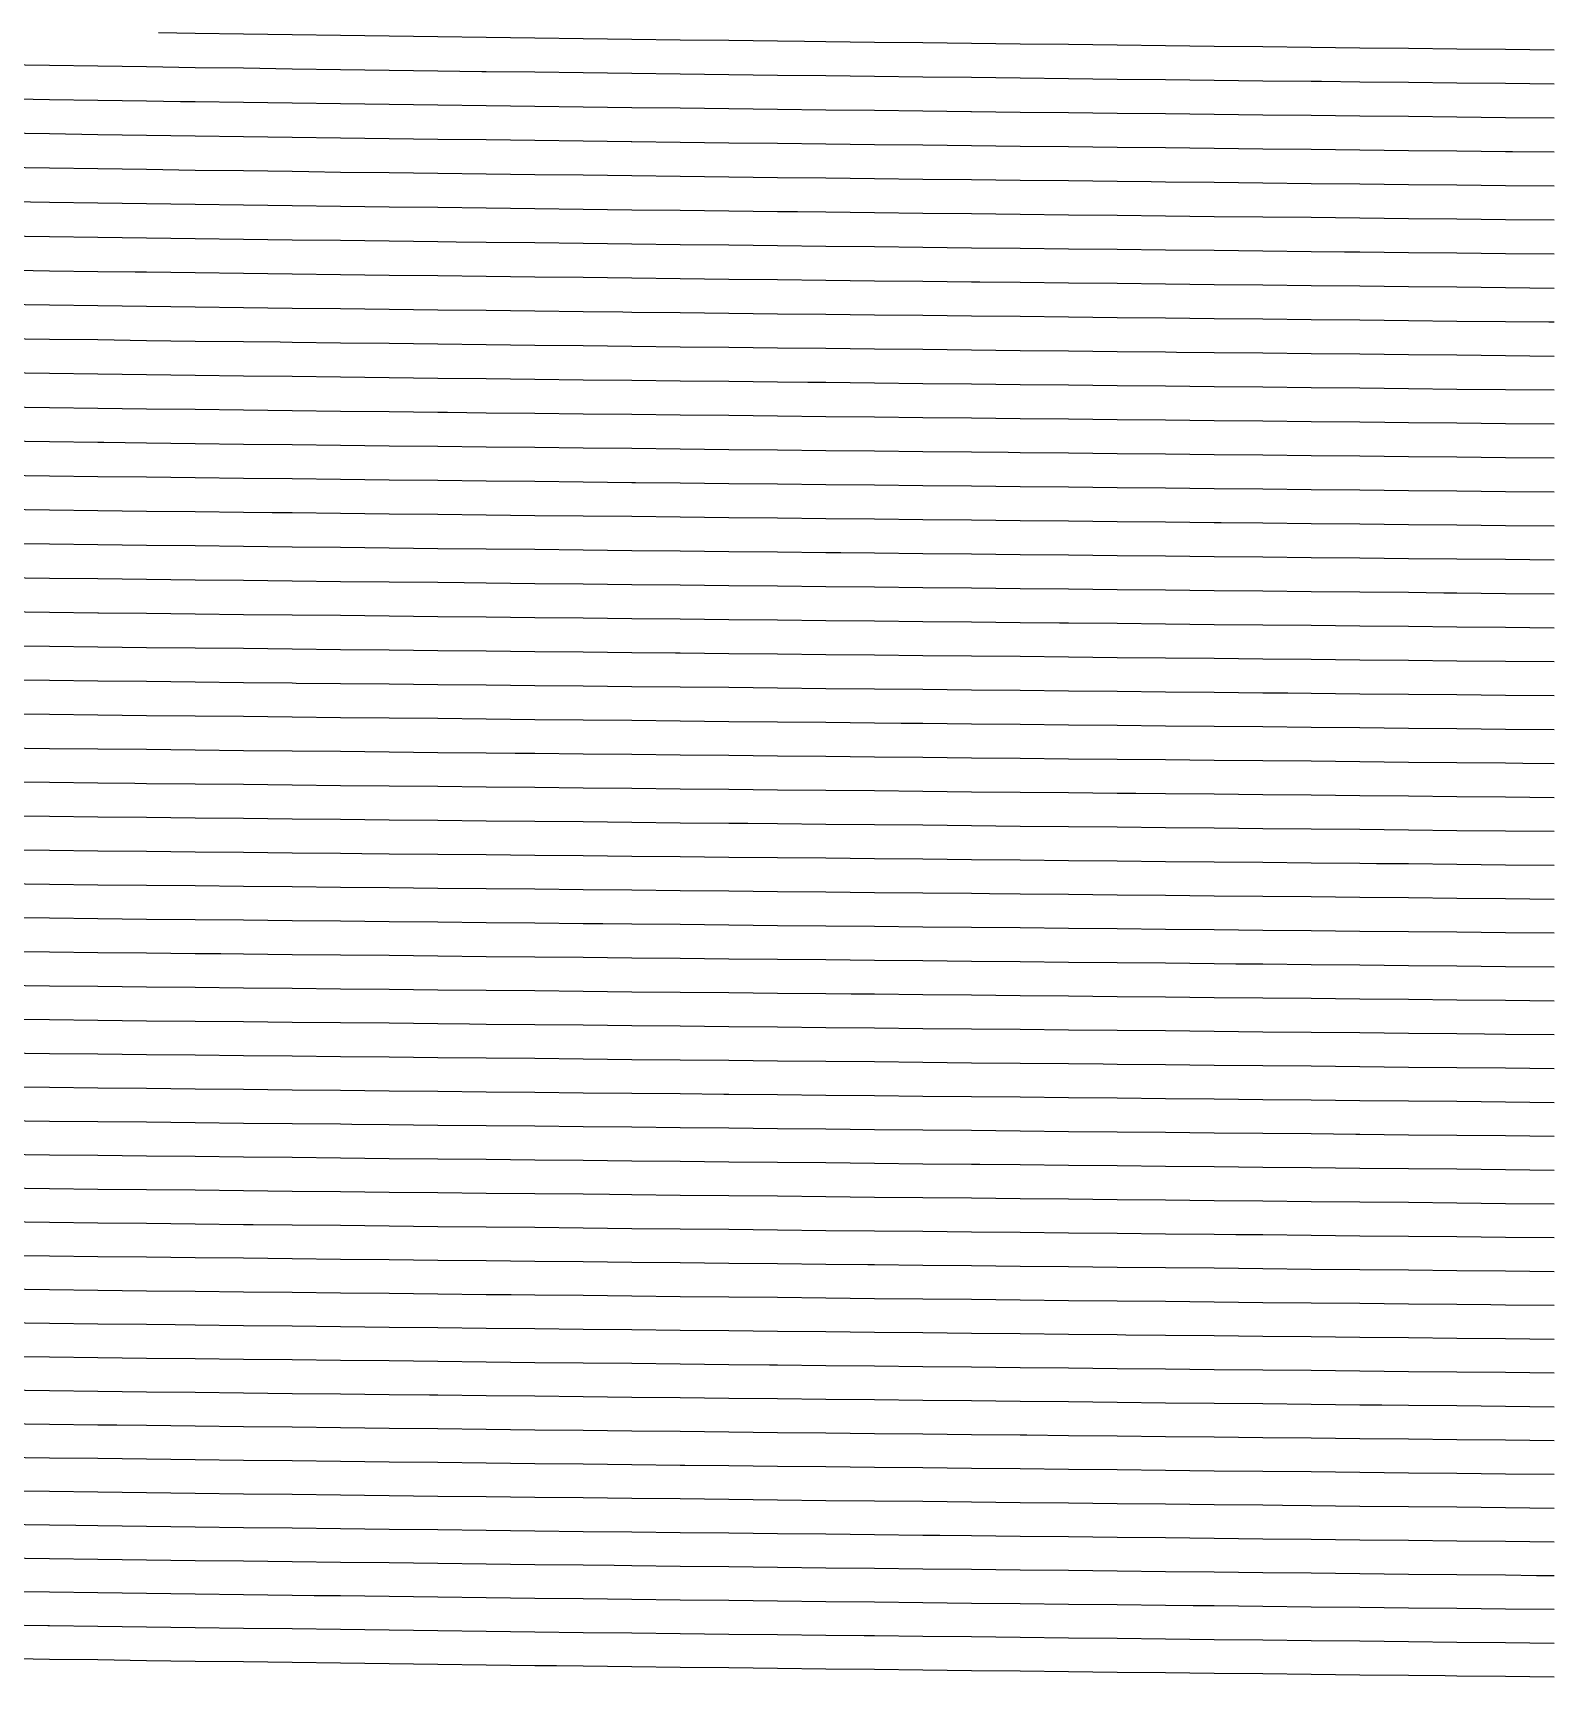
# Model space of a CAD drawing. Header units: metres. Extents: x 228 to 3387, y 52 to 162.
# Drawn here: x 2617.2 to 2716.2, y 54.1 to 161.3 of the extents above; entities that cross this region are included whole.
import ezdxf

# ---------------------------------------------------------------- set-up
doc = ezdxf.new("R2010")
doc.units = ezdxf.units.M
for name, color, linetype in [('Vs_-25', 7, 'Continuous'), ('Vs_-50', 7, 'Continuous'), ('Vs_-75', 7, 'Continuous'), ('Vs_0', 7, 'Continuous'), ('Vs_100', 7, 'Continuous'), ('Vs_1000', 7, 'Continuous'), ('Vs_1025', 7, 'Continuous'), ('Vs_1050', 7, 'Continuous'), ('Vs_1075', 7, 'Continuous'), ('Vs_1100', 7, 'Continuous'), ('Vs_1125', 7, 'Continuous'), ('Vs_125', 7, 'Continuous'), ('Vs_150', 7, 'Continuous'), ('Vs_175', 7, 'Continuous'), ('Vs_200', 7, 'Continuous'), ('Vs_225', 7, 'Continuous'), ('Vs_25', 7, 'Continuous'), ('Vs_250', 7, 'Continuous'), ('Vs_275', 7, 'Continuous'), ('Vs_300', 7, 'Continuous'), ('Vs_325', 7, 'Continuous'), ('Vs_350', 7, 'Continuous'), ('Vs_375', 7, 'Continuous'), ('Vs_400', 7, 'Continuous'), ('Vs_425', 7, 'Continuous'), ('Vs_450', 7, 'Continuous'), ('Vs_475', 7, 'Continuous'), ('Vs_50', 7, 'Continuous'), ('Vs_500', 7, 'Continuous'), ('Vs_525', 7, 'Continuous'), ('Vs_550', 7, 'Continuous'), ('Vs_575', 7, 'Continuous'), ('Vs_600', 7, 'Continuous'), ('Vs_625', 7, 'Continuous'), ('Vs_650', 7, 'Continuous'), ('Vs_675', 7, 'Continuous'), ('Vs_700', 7, 'Continuous'), ('Vs_725', 7, 'Continuous'), ('Vs_75', 7, 'Continuous'), ('Vs_750', 7, 'Continuous'), ('Vs_775', 7, 'Continuous'), ('Vs_800', 7, 'Continuous'), ('Vs_825', 7, 'Continuous'), ('Vs_850', 7, 'Continuous'), ('Vs_875', 7, 'Continuous'), ('Vs_900', 7, 'Continuous'), ('Vs_925', 7, 'Continuous'), ('Vs_950', 7, 'Continuous'), ('Vs_975', 7, 'Continuous')]:
    doc.layers.add(name, color=color, linetype=linetype)

msp = doc.modelspace()

# ---------------------------------------------------------------- linework, layer by layer
at = {"layer": 'Vs_-25'}
msp.add_lwpolyline([(2716.31, 155.7), (2713.14, 155.73), (2709.98, 155.76), (2706.82, 155.8), (2703.66, 155.83), (2700.5, 155.87), (2697.34, 155.9), (2694.17, 155.94), (2691.01, 155.98), (2687.85, 156.01), (2684.69, 156.05), (2681.53, 156.08), (2678.37, 156.12), (2678.31, 156.12), (2675.2, 156.16), (2672.04, 156.19), (2668.88, 156.23), (2665.72, 156.27), (2662.56, 156.31), (2659.39, 156.35), (2656.23, 156.38), (2653.07, 156.42), (2649.91, 156.46), (2646.75, 156.5), (2643.59, 156.54), (2640.42, 156.59), (2637.26, 156.63), (2634.1, 156.67), (2630.94, 156.72), (2627.78, 156.76), (2626.83, 156.77), (2624.62, 156.81), (2621.45, 156.85), (2618.29, 156.9), (2615.13, 156.95)], dxfattribs=at)
at = {"layer": 'Vs_-50'}
msp.add_lwpolyline([(2716.31, 157.91), (2713.14, 157.95), (2709.98, 157.98), (2706.82, 158.02), (2703.66, 158.05), (2701.17, 158.08), (2700.5, 158.09), (2697.34, 158.12), (2694.17, 158.16), (2691.01, 158.2), (2687.85, 158.23), (2684.69, 158.27), (2681.53, 158.3), (2678.37, 158.34), (2675.2, 158.38), (2672.04, 158.42), (2668.88, 158.45), (2665.72, 158.49), (2662.56, 158.53), (2659.39, 158.57), (2656.23, 158.61), (2653.07, 158.65), (2649.91, 158.69), (2646.75, 158.73), (2646.46, 158.73), (2643.59, 158.77), (2640.42, 158.81), (2637.26, 158.86), (2634.1, 158.9), (2630.94, 158.95), (2627.78, 158.99), (2624.62, 159.04), (2621.45, 159.08), (2618.29, 159.13), (2615.13, 159.18)], dxfattribs=at)
at = {"layer": 'Vs_-75'}
msp.add_lwpolyline([(2716.31, 160.13), (2713.14, 160.17), (2709.98, 160.2), (2706.82, 160.24), (2703.66, 160.27), (2700.5, 160.31), (2697.34, 160.34), (2694.17, 160.38), (2691.01, 160.42), (2687.85, 160.45), (2684.69, 160.49), (2681.53, 160.53), (2678.37, 160.56), (2675.2, 160.6), (2672.04, 160.64), (2668.88, 160.68), (2667.49, 160.69), (2665.72, 160.72), (2662.56, 160.75), (2659.39, 160.79), (2656.23, 160.83), (2653.07, 160.87), (2649.91, 160.91), (2646.75, 160.96), (2643.59, 161), (2640.42, 161.04), (2637.26, 161.09), (2634.1, 161.13), (2630.94, 161.18), (2627.78, 161.22), (2625.4, 161.26)], dxfattribs=at)
at = {"layer": 'Vs_0'}
msp.add_lwpolyline([(2716.31, 153.48), (2713.6, 153.51), (2713.14, 153.51), (2709.98, 153.55), (2706.82, 153.58), (2703.66, 153.62), (2700.5, 153.65), (2697.34, 153.69), (2694.17, 153.72), (2691.01, 153.76), (2687.85, 153.79), (2684.69, 153.83), (2681.53, 153.86), (2678.37, 153.9), (2675.2, 153.94), (2672.04, 153.97), (2668.88, 154.01), (2665.72, 154.05), (2662.56, 154.08), (2659.39, 154.12), (2656.23, 154.16), (2656.19, 154.16), (2653.07, 154.2), (2649.91, 154.24), (2646.75, 154.28), (2643.59, 154.32), (2640.42, 154.36), (2637.26, 154.4), (2634.1, 154.44), (2630.94, 154.49), (2627.78, 154.53), (2624.62, 154.58), (2621.45, 154.62), (2618.29, 154.67), (2615.13, 154.72)], dxfattribs=at)
at = {"layer": 'Vs_100'}
msp.add_lwpolyline([(2716.31, 144.61), (2713.14, 144.65), (2709.98, 144.68), (2706.82, 144.71), (2703.66, 144.75), (2700.5, 144.78), (2697.34, 144.82), (2694.17, 144.85), (2691.01, 144.88), (2687.85, 144.92), (2684.69, 144.95), (2681.53, 144.99), (2678.9, 145.02), (2678.37, 145.02), (2675.2, 145.06), (2672.04, 145.09), (2668.88, 145.13), (2665.72, 145.16), (2662.56, 145.2), (2659.39, 145.23), (2656.23, 145.27), (2653.07, 145.31), (2649.91, 145.34), (2646.75, 145.38), (2643.59, 145.42), (2640.42, 145.46), (2637.26, 145.5), (2634.1, 145.54), (2630.94, 145.58), (2627.78, 145.62), (2624.62, 145.66), (2623.88, 145.67), (2621.45, 145.7), (2618.29, 145.74), (2615.13, 145.79)], dxfattribs=at)
at = {"layer": 'Vs_1000'}
msp.add_lwpolyline([(2716.31, 65.13), (2713.14, 65.16), (2709.98, 65.2), (2706.82, 65.23), (2703.66, 65.26), (2700.5, 65.3), (2698.62, 65.32), (2697.34, 65.33), (2694.17, 65.36), (2691.01, 65.4), (2687.85, 65.43), (2684.69, 65.46), (2681.53, 65.5), (2678.37, 65.53), (2675.2, 65.57), (2672.04, 65.6), (2668.88, 65.63), (2665.72, 65.67), (2662.56, 65.7), (2659.39, 65.74), (2656.23, 65.77), (2653.07, 65.81), (2649.91, 65.84), (2646.75, 65.88), (2643.59, 65.91), (2640.42, 65.95), (2638.82, 65.97), (2637.26, 65.99), (2634.1, 66.03), (2630.94, 66.06), (2627.78, 66.1), (2624.62, 66.14), (2621.45, 66.18), (2618.29, 66.22), (2615.13, 66.26)], dxfattribs=at)
at = {"layer": 'Vs_1025'}
msp.add_lwpolyline([(2716.31, 62.93), (2713.14, 62.96), (2709.98, 63), (2706.82, 63.03), (2703.66, 63.06), (2700.5, 63.1), (2697.34, 63.13), (2694.17, 63.16), (2691.01, 63.2), (2687.85, 63.23), (2684.69, 63.27), (2681.53, 63.3), (2678.37, 63.33), (2676.29, 63.36), (2675.2, 63.37), (2672.04, 63.4), (2668.88, 63.44), (2665.72, 63.47), (2662.56, 63.51), (2659.39, 63.54), (2656.23, 63.58), (2653.07, 63.61), (2649.91, 63.65), (2646.75, 63.69), (2643.59, 63.72), (2640.42, 63.76), (2637.26, 63.8), (2634.1, 63.83), (2630.94, 63.87), (2627.78, 63.91), (2624.62, 63.95), (2621.45, 63.99), (2620.01, 64.01), (2618.29, 64.03), (2615.13, 64.07)], dxfattribs=at)
at = {"layer": 'Vs_1050'}
msp.add_lwpolyline([(2716.31, 60.73), (2715.17, 60.74), (2713.14, 60.77), (2709.98, 60.8), (2706.82, 60.83), (2703.66, 60.87), (2700.5, 60.9), (2697.34, 60.93), (2694.17, 60.97), (2691.01, 61), (2687.85, 61.03), (2684.69, 61.07), (2681.53, 61.1), (2678.37, 61.14), (2675.2, 61.17), (2672.04, 61.21), (2668.88, 61.24), (2665.72, 61.28), (2662.56, 61.31), (2659.39, 61.35), (2656.23, 61.38), (2655.09, 61.4), (2653.07, 61.42), (2649.91, 61.46), (2646.75, 61.49), (2643.59, 61.53), (2640.42, 61.57), (2637.26, 61.61), (2634.1, 61.64), (2630.94, 61.68), (2627.78, 61.72), (2624.62, 61.76), (2621.45, 61.8), (2618.29, 61.85), (2615.13, 61.89)], dxfattribs=at)
at = {"layer": 'Vs_1075'}
msp.add_lwpolyline([(2716.31, 58.53), (2713.14, 58.57), (2709.98, 58.6), (2706.82, 58.63), (2703.66, 58.67), (2700.5, 58.7), (2697.34, 58.74), (2694.17, 58.77), (2692.81, 58.78), (2691.01, 58.8), (2687.85, 58.84), (2684.69, 58.87), (2681.53, 58.91), (2678.37, 58.94), (2675.2, 58.98), (2672.04, 59.01), (2668.88, 59.05), (2665.72, 59.08), (2662.56, 59.12), (2659.39, 59.15), (2656.23, 59.19), (2653.07, 59.23), (2649.91, 59.26), (2646.75, 59.3), (2643.59, 59.34), (2640.42, 59.38), (2637.26, 59.42), (2635.55, 59.44), (2634.1, 59.46), (2630.94, 59.49), (2627.78, 59.54), (2624.62, 59.58), (2621.45, 59.62), (2618.29, 59.66), (2615.13, 59.7)], dxfattribs=at)
at = {"layer": 'Vs_1100'}
msp.add_lwpolyline([(2716.31, 56.33), (2713.14, 56.37), (2709.98, 56.4), (2706.82, 56.44), (2703.66, 56.47), (2700.5, 56.5), (2697.34, 56.54), (2694.17, 56.57), (2691.01, 56.61), (2687.85, 56.64), (2684.69, 56.68), (2681.53, 56.71), (2678.37, 56.75), (2675.2, 56.78), (2672.04, 56.82), (2671.38, 56.82), (2668.88, 56.85), (2665.72, 56.89), (2662.56, 56.92), (2659.39, 56.96), (2656.23, 57), (2653.07, 57.03), (2649.91, 57.07), (2646.75, 57.11), (2643.59, 57.15), (2640.42, 57.19), (2637.26, 57.23), (2634.1, 57.27), (2630.94, 57.31), (2627.78, 57.35), (2624.62, 57.39), (2621.45, 57.43), (2618.29, 57.48), (2618.2, 57.48), (2615.13, 57.52)], dxfattribs=at)
at = {"layer": 'Vs_1125'}
msp.add_lwpolyline([(2716.31, 54.13), (2713.14, 54.17), (2709.98, 54.2), (2709.23, 54.21), (2706.82, 54.24), (2703.66, 54.27), (2700.5, 54.31), (2697.34, 54.34), (2694.17, 54.38), (2691.01, 54.41), (2687.85, 54.44), (2684.69, 54.48), (2681.53, 54.52), (2678.37, 54.55), (2675.2, 54.59), (2672.04, 54.62), (2668.88, 54.66), (2665.72, 54.69), (2662.56, 54.73), (2659.39, 54.77), (2656.23, 54.81), (2653.07, 54.84), (2651.32, 54.86), (2649.91, 54.88), (2646.75, 54.92), (2643.59, 54.96), (2640.42, 55), (2637.26, 55.04), (2634.1, 55.08), (2630.94, 55.12), (2627.78, 55.16), (2624.62, 55.2), (2621.45, 55.25), (2618.29, 55.29), (2615.13, 55.34)], dxfattribs=at)
at = {"layer": 'Vs_125'}
msp.add_lwpolyline([(2716.31, 142.4), (2715.97, 142.4), (2713.14, 142.43), (2709.98, 142.46), (2706.82, 142.5), (2703.66, 142.53), (2700.5, 142.57), (2697.34, 142.6), (2694.17, 142.63), (2691.01, 142.67), (2687.85, 142.7), (2684.69, 142.73), (2681.53, 142.77), (2678.37, 142.8), (2675.2, 142.84), (2672.04, 142.87), (2668.88, 142.91), (2665.72, 142.94), (2662.56, 142.98), (2659.39, 143.01), (2656.23, 143.05), (2655.65, 143.06), (2653.07, 143.08), (2649.91, 143.12), (2646.75, 143.16), (2643.59, 143.2), (2640.42, 143.23), (2637.26, 143.27), (2634.1, 143.31), (2630.94, 143.35), (2627.78, 143.39), (2624.62, 143.43), (2621.45, 143.47), (2618.29, 143.52), (2615.13, 143.56)], dxfattribs=at)
at = {"layer": 'Vs_150'}
msp.add_lwpolyline([(2716.31, 140.18), (2713.14, 140.22), (2709.98, 140.25), (2706.82, 140.28), (2703.66, 140.32), (2700.5, 140.35), (2697.34, 140.38), (2694.17, 140.42), (2691.71, 140.44), (2691.01, 140.45), (2687.85, 140.48), (2684.69, 140.52), (2681.53, 140.55), (2678.37, 140.58), (2675.2, 140.62), (2672.04, 140.65), (2668.88, 140.69), (2665.72, 140.72), (2662.56, 140.76), (2659.39, 140.79), (2656.23, 140.83), (2653.07, 140.86), (2649.91, 140.9), (2646.75, 140.94), (2643.59, 140.97), (2640.42, 141.01), (2637.26, 141.05), (2634.1, 141.09), (2633.33, 141.1), (2630.94, 141.12), (2627.78, 141.16), (2624.62, 141.2), (2621.45, 141.25), (2618.29, 141.29), (2615.13, 141.33)], dxfattribs=at)
at = {"layer": 'Vs_175'}
msp.add_lwpolyline([(2716.31, 137.97), (2713.14, 138), (2709.98, 138.03), (2706.82, 138.07), (2703.66, 138.1), (2700.5, 138.13), (2697.34, 138.17), (2694.17, 138.2), (2691.01, 138.23), (2687.85, 138.27), (2684.69, 138.3), (2681.53, 138.33), (2678.37, 138.37), (2675.2, 138.4), (2672.04, 138.44), (2668.88, 138.47), (2667.69, 138.48), (2665.72, 138.5), (2662.56, 138.54), (2659.39, 138.57), (2656.23, 138.61), (2653.07, 138.64), (2649.91, 138.68), (2646.75, 138.71), (2643.59, 138.75), (2640.42, 138.79), (2637.26, 138.82), (2634.1, 138.86), (2630.94, 138.9), (2627.78, 138.94), (2624.62, 138.98), (2621.45, 139.02), (2618.29, 139.06), (2615.13, 139.1)], dxfattribs=at)
at = {"layer": 'Vs_200'}
msp.add_lwpolyline([(2716.31, 135.76), (2713.14, 135.79), (2709.98, 135.82), (2706.82, 135.85), (2705.28, 135.87), (2703.66, 135.89), (2700.5, 135.92), (2697.34, 135.95), (2694.17, 135.98), (2691.01, 136.02), (2687.85, 136.05), (2684.69, 136.08), (2681.53, 136.12), (2678.37, 136.15), (2675.2, 136.18), (2672.04, 136.22), (2668.88, 136.25), (2665.72, 136.29), (2662.56, 136.32), (2659.39, 136.35), (2656.23, 136.39), (2653.07, 136.42), (2649.91, 136.46), (2646.75, 136.49), (2644.23, 136.52), (2643.59, 136.53), (2640.42, 136.57), (2637.26, 136.6), (2634.1, 136.64), (2630.94, 136.68), (2627.78, 136.71), (2624.62, 136.75), (2621.45, 136.79), (2618.29, 136.83), (2615.13, 136.87)], dxfattribs=at)
at = {"layer": 'Vs_225'}
msp.add_lwpolyline([(2716.31, 133.54), (2713.14, 133.57), (2709.98, 133.61), (2706.82, 133.64), (2703.66, 133.67), (2700.5, 133.7), (2697.34, 133.74), (2694.17, 133.77), (2691.01, 133.8), (2687.85, 133.84), (2684.69, 133.87), (2681.53, 133.9), (2680.75, 133.91), (2678.37, 133.93), (2675.2, 133.97), (2672.04, 134), (2668.88, 134.03), (2665.72, 134.07), (2662.56, 134.1), (2659.39, 134.14), (2656.23, 134.17), (2653.07, 134.2), (2649.91, 134.24), (2646.75, 134.27), (2643.59, 134.31), (2640.42, 134.34), (2637.26, 134.38), (2634.1, 134.42), (2630.94, 134.45), (2627.78, 134.49), (2624.62, 134.53), (2621.83, 134.56), (2621.45, 134.57), (2618.29, 134.61), (2615.13, 134.65)], dxfattribs=at)
at = {"layer": 'Vs_25'}
msp.add_lwpolyline([(2716.31, 151.26), (2713.14, 151.3), (2709.98, 151.33), (2706.82, 151.36), (2703.66, 151.4), (2700.5, 151.43), (2697.34, 151.47), (2694.17, 151.5), (2691.01, 151.54), (2690.07, 151.55), (2687.85, 151.57), (2684.69, 151.61), (2681.53, 151.64), (2678.37, 151.68), (2675.2, 151.71), (2672.04, 151.75), (2668.88, 151.79), (2665.72, 151.82), (2662.56, 151.86), (2659.39, 151.9), (2656.23, 151.94), (2653.07, 151.98), (2649.91, 152.01), (2646.75, 152.05), (2643.59, 152.09), (2640.42, 152.13), (2637.26, 152.17), (2635.2, 152.2), (2634.1, 152.22), (2630.94, 152.26), (2627.78, 152.3), (2624.62, 152.35), (2621.45, 152.39), (2618.29, 152.44), (2615.13, 152.48)], dxfattribs=at)
at = {"layer": 'Vs_250'}
msp.add_lwpolyline([(2716.31, 131.33), (2713.14, 131.36), (2709.98, 131.39), (2706.82, 131.43), (2703.66, 131.46), (2700.5, 131.49), (2697.34, 131.52), (2694.17, 131.56), (2691.01, 131.59), (2687.85, 131.62), (2684.69, 131.65), (2681.53, 131.69), (2678.37, 131.72), (2675.2, 131.75), (2672.04, 131.78), (2668.88, 131.82), (2665.72, 131.85), (2662.56, 131.88), (2659.39, 131.92), (2656.47, 131.95), (2656.23, 131.95), (2653.07, 131.99), (2649.91, 132.02), (2646.75, 132.05), (2643.59, 132.09), (2640.42, 132.12), (2637.26, 132.16), (2634.1, 132.2), (2630.94, 132.23), (2627.78, 132.27), (2624.62, 132.31), (2621.45, 132.34), (2618.29, 132.38), (2615.13, 132.42)], dxfattribs=at)
at = {"layer": 'Vs_275'}
msp.add_lwpolyline([(2716.31, 129.12), (2713.14, 129.15), (2709.98, 129.18), (2706.82, 129.21), (2703.66, 129.24), (2700.5, 129.28), (2697.34, 129.31), (2694.63, 129.34), (2694.17, 129.34), (2691.01, 129.37), (2687.85, 129.41), (2684.69, 129.44), (2681.53, 129.47), (2678.37, 129.5), (2675.2, 129.54), (2672.04, 129.57), (2668.88, 129.6), (2665.72, 129.64), (2662.56, 129.67), (2659.39, 129.7), (2656.23, 129.74), (2653.07, 129.77), (2649.91, 129.8), (2646.75, 129.84), (2643.59, 129.87), (2640.42, 129.91), (2637.26, 129.94), (2634.1, 129.98), (2632.81, 129.99), (2630.94, 130.01), (2627.78, 130.05), (2624.62, 130.08), (2621.45, 130.12), (2618.29, 130.16), (2615.13, 130.2)], dxfattribs=at)
at = {"layer": 'Vs_300'}
msp.add_lwpolyline([(2716.31, 126.9), (2713.14, 126.94), (2709.98, 126.97), (2706.82, 127), (2703.66, 127.03), (2700.5, 127.06), (2697.34, 127.1), (2694.17, 127.13), (2691.01, 127.16), (2687.85, 127.19), (2684.69, 127.22), (2681.53, 127.26), (2678.37, 127.29), (2675.2, 127.32), (2672.04, 127.35), (2669.85, 127.38), (2668.88, 127.39), (2665.72, 127.42), (2662.56, 127.45), (2659.39, 127.49), (2656.23, 127.52), (2653.07, 127.55), (2649.91, 127.59), (2646.75, 127.62), (2643.59, 127.65), (2640.42, 127.69), (2637.26, 127.72), (2634.1, 127.76), (2630.94, 127.79), (2627.78, 127.83), (2624.62, 127.86), (2621.45, 127.9), (2618.29, 127.94), (2615.13, 127.97)], dxfattribs=at)
at = {"layer": 'Vs_325'}
msp.add_lwpolyline([(2716.31, 124.69), (2713.14, 124.72), (2709.98, 124.76), (2709.13, 124.76), (2706.82, 124.79), (2703.66, 124.82), (2700.5, 124.85), (2697.34, 124.88), (2694.17, 124.91), (2691.01, 124.95), (2687.85, 124.98), (2684.69, 125.01), (2681.53, 125.04), (2678.37, 125.08), (2675.2, 125.11), (2672.04, 125.14), (2668.88, 125.17), (2665.72, 125.2), (2662.56, 125.24), (2659.39, 125.27), (2656.23, 125.3), (2653.07, 125.34), (2649.91, 125.37), (2646.75, 125.4), (2645.32, 125.42), (2643.59, 125.44), (2640.42, 125.47), (2637.26, 125.5), (2634.1, 125.54), (2630.94, 125.57), (2627.78, 125.61), (2624.62, 125.64), (2621.45, 125.68), (2618.29, 125.71), (2615.13, 125.75)], dxfattribs=at)
at = {"layer": 'Vs_350'}
msp.add_lwpolyline([(2716.31, 122.48), (2713.14, 122.51), (2709.98, 122.54), (2706.82, 122.58), (2703.66, 122.61), (2700.5, 122.64), (2697.34, 122.67), (2694.17, 122.7), (2691.01, 122.73), (2687.85, 122.77), (2684.69, 122.8), (2684.1, 122.8), (2681.53, 122.83), (2678.37, 122.86), (2675.2, 122.89), (2672.04, 122.93), (2668.88, 122.96), (2665.72, 122.99), (2662.56, 123.02), (2659.39, 123.06), (2656.23, 123.09), (2653.07, 123.12), (2649.91, 123.15), (2646.75, 123.19), (2643.59, 123.22), (2640.42, 123.25), (2637.26, 123.29), (2634.1, 123.32), (2630.94, 123.35), (2627.78, 123.39), (2624.62, 123.42), (2621.5, 123.46), (2621.45, 123.46), (2618.29, 123.49), (2615.13, 123.53)], dxfattribs=at)
at = {"layer": 'Vs_375'}
msp.add_lwpolyline([(2716.31, 120.27), (2713.14, 120.3), (2709.98, 120.33), (2706.82, 120.36), (2703.66, 120.4), (2700.5, 120.43), (2697.34, 120.46), (2694.17, 120.49), (2691.01, 120.52), (2687.85, 120.55), (2684.69, 120.59), (2681.53, 120.62), (2678.37, 120.65), (2675.2, 120.68), (2672.04, 120.71), (2668.88, 120.74), (2665.72, 120.78), (2662.56, 120.81), (2659.39, 120.84), (2659.09, 120.84), (2656.23, 120.87), (2653.07, 120.91), (2649.91, 120.94), (2646.75, 120.97), (2643.59, 121), (2640.42, 121.04), (2637.26, 121.07), (2634.1, 121.1), (2630.94, 121.14), (2627.78, 121.17), (2624.62, 121.2), (2621.45, 121.24), (2618.29, 121.27), (2615.13, 121.31)], dxfattribs=at)
at = {"layer": 'Vs_400'}
msp.add_lwpolyline([(2716.31, 118.06), (2713.14, 118.09), (2709.98, 118.12), (2706.82, 118.15), (2703.66, 118.18), (2700.5, 118.22), (2698.98, 118.23), (2697.34, 118.25), (2694.17, 118.28), (2691.01, 118.31), (2687.85, 118.34), (2684.69, 118.37), (2681.53, 118.41), (2678.37, 118.44), (2675.2, 118.47), (2672.04, 118.5), (2668.88, 118.53), (2665.72, 118.56), (2662.56, 118.6), (2659.39, 118.63), (2656.23, 118.66), (2653.07, 118.69), (2649.91, 118.72), (2646.75, 118.76), (2643.59, 118.79), (2640.42, 118.82), (2637.26, 118.85), (2634.37, 118.88), (2634.1, 118.89), (2630.94, 118.92), (2627.78, 118.95), (2624.62, 118.99), (2621.45, 119.02), (2618.29, 119.06), (2615.13, 119.09)], dxfattribs=at)
at = {"layer": 'Vs_425'}
msp.add_lwpolyline([(2716.31, 115.85), (2713.14, 115.88), (2709.98, 115.91), (2706.82, 115.94), (2703.66, 115.97), (2700.5, 116.01), (2697.34, 116.04), (2694.17, 116.07), (2691.01, 116.1), (2687.85, 116.13), (2684.69, 116.16), (2681.53, 116.19), (2678.37, 116.23), (2675.2, 116.26), (2673.78, 116.27), (2672.04, 116.29), (2668.88, 116.32), (2665.72, 116.35), (2662.56, 116.38), (2659.39, 116.42), (2656.23, 116.45), (2653.07, 116.48), (2649.91, 116.51), (2646.75, 116.54), (2643.59, 116.58), (2640.42, 116.61), (2637.26, 116.64), (2634.1, 116.67), (2630.94, 116.71), (2627.78, 116.74), (2624.62, 116.77), (2621.45, 116.81), (2618.29, 116.84), (2615.13, 116.87)], dxfattribs=at)
at = {"layer": 'Vs_450'}
msp.add_lwpolyline([(2716.31, 113.64), (2714.28, 113.66), (2713.14, 113.67), (2709.98, 113.7), (2706.82, 113.73), (2703.66, 113.76), (2700.5, 113.8), (2697.34, 113.83), (2694.17, 113.86), (2691.01, 113.89), (2687.85, 113.92), (2684.69, 113.95), (2681.53, 113.98), (2678.37, 114.01), (2675.2, 114.05), (2672.04, 114.08), (2668.88, 114.11), (2665.72, 114.14), (2662.56, 114.17), (2659.39, 114.2), (2656.23, 114.24), (2653.07, 114.27), (2649.91, 114.3), (2648.63, 114.31), (2646.75, 114.33), (2643.59, 114.36), (2640.42, 114.39), (2637.26, 114.43), (2634.1, 114.46), (2630.94, 114.49), (2627.78, 114.52), (2624.62, 114.56), (2621.45, 114.59), (2618.29, 114.62), (2615.13, 114.66)], dxfattribs=at)
at = {"layer": 'Vs_475'}
msp.add_lwpolyline([(2716.31, 111.43), (2713.14, 111.46), (2709.98, 111.49), (2706.82, 111.52), (2703.66, 111.55), (2700.5, 111.59), (2697.34, 111.62), (2694.17, 111.65), (2691.01, 111.68), (2689.07, 111.7), (2687.85, 111.71), (2684.69, 111.74), (2681.53, 111.77), (2678.37, 111.8), (2675.2, 111.84), (2672.04, 111.87), (2668.88, 111.9), (2665.72, 111.93), (2662.56, 111.96), (2659.39, 111.99), (2656.23, 112.02), (2653.07, 112.06), (2649.91, 112.09), (2646.75, 112.12), (2643.59, 112.15), (2640.42, 112.18), (2637.26, 112.21), (2634.1, 112.25), (2630.94, 112.28), (2627.78, 112.31), (2624.62, 112.34), (2623.85, 112.35), (2621.45, 112.38), (2618.29, 112.41), (2615.13, 112.44)], dxfattribs=at)
at = {"layer": 'Vs_50'}
msp.add_lwpolyline([(2716.31, 149.05), (2713.14, 149.08), (2709.98, 149.11), (2706.82, 149.15), (2703.66, 149.18), (2700.5, 149.22), (2697.34, 149.25), (2694.17, 149.28), (2691.01, 149.32), (2687.85, 149.35), (2684.69, 149.39), (2681.53, 149.42), (2678.37, 149.46), (2675.2, 149.49), (2672.04, 149.53), (2668.88, 149.57), (2667.03, 149.59), (2665.72, 149.6), (2662.56, 149.64), (2659.39, 149.68), (2656.23, 149.71), (2653.07, 149.75), (2649.91, 149.79), (2646.75, 149.83), (2643.59, 149.87), (2640.42, 149.91), (2637.26, 149.95), (2634.1, 149.99), (2630.94, 150.03), (2627.78, 150.07), (2624.62, 150.12), (2621.45, 150.16), (2618.29, 150.2), (2615.82, 150.24)], dxfattribs=at)
at = {"layer": 'Vs_500'}
msp.add_lwpolyline([(2716.31, 109.22), (2713.14, 109.25), (2709.98, 109.28), (2706.82, 109.31), (2703.66, 109.35), (2700.5, 109.38), (2697.34, 109.41), (2694.17, 109.44), (2691.01, 109.47), (2687.85, 109.5), (2684.69, 109.53), (2681.53, 109.56), (2678.37, 109.59), (2675.2, 109.63), (2672.04, 109.66), (2668.88, 109.69), (2665.72, 109.72), (2663.8, 109.74), (2662.56, 109.75), (2659.39, 109.78), (2656.23, 109.81), (2653.07, 109.85), (2649.91, 109.88), (2646.75, 109.91), (2643.59, 109.94), (2640.42, 109.97), (2637.26, 110), (2634.1, 110.03), (2630.94, 110.07), (2627.78, 110.1), (2624.62, 110.13), (2621.45, 110.16), (2618.29, 110.2), (2615.13, 110.23)], dxfattribs=at)
at = {"layer": 'Vs_525'}
msp.add_lwpolyline([(2716.31, 107.01), (2713.14, 107.04), (2709.98, 107.07), (2706.82, 107.11), (2704.75, 107.13), (2703.66, 107.14), (2700.5, 107.17), (2697.34, 107.2), (2694.17, 107.23), (2691.01, 107.26), (2687.85, 107.29), (2684.69, 107.32), (2681.53, 107.35), (2678.37, 107.39), (2675.2, 107.42), (2672.04, 107.45), (2668.88, 107.48), (2665.72, 107.51), (2662.56, 107.54), (2659.39, 107.57), (2656.23, 107.6), (2653.07, 107.64), (2649.91, 107.67), (2646.75, 107.7), (2643.59, 107.73), (2640.42, 107.76), (2638.65, 107.78), (2637.26, 107.79), (2634.1, 107.82), (2630.94, 107.86), (2627.78, 107.89), (2624.62, 107.92), (2621.45, 107.95), (2618.29, 107.99), (2615.13, 108.02)], dxfattribs=at)
at = {"layer": 'Vs_550'}
msp.add_lwpolyline([(2716.31, 104.8), (2713.14, 104.83), (2709.98, 104.87), (2706.82, 104.9), (2703.66, 104.93), (2700.5, 104.96), (2697.34, 104.99), (2694.17, 105.02), (2691.01, 105.05), (2687.85, 105.08), (2684.69, 105.12), (2681.53, 105.15), (2679.54, 105.17), (2678.37, 105.18), (2675.2, 105.21), (2672.04, 105.24), (2668.88, 105.27), (2665.72, 105.3), (2662.56, 105.33), (2659.39, 105.36), (2656.23, 105.4), (2653.07, 105.43), (2649.91, 105.46), (2646.75, 105.49), (2643.59, 105.52), (2640.42, 105.55), (2637.26, 105.58), (2634.1, 105.62), (2630.94, 105.65), (2627.78, 105.68), (2624.62, 105.71), (2621.45, 105.74), (2618.29, 105.78), (2615.13, 105.81)], dxfattribs=at)
at = {"layer": 'Vs_575'}
msp.add_lwpolyline([(2716.31, 102.6), (2713.14, 102.63), (2709.98, 102.66), (2706.82, 102.69), (2703.66, 102.72), (2700.5, 102.75), (2697.34, 102.78), (2694.17, 102.81), (2691.01, 102.85), (2687.85, 102.88), (2684.69, 102.91), (2681.53, 102.94), (2678.37, 102.97), (2675.2, 103), (2672.04, 103.03), (2668.88, 103.06), (2665.72, 103.09), (2662.56, 103.13), (2659.39, 103.16), (2656.23, 103.19), (2654.35, 103.21), (2653.07, 103.22), (2649.91, 103.25), (2646.75, 103.28), (2643.59, 103.31), (2640.42, 103.34), (2637.26, 103.38), (2634.1, 103.41), (2630.94, 103.44), (2627.78, 103.47), (2624.62, 103.5), (2621.45, 103.53), (2618.29, 103.57), (2615.13, 103.6)], dxfattribs=at)
at = {"layer": 'Vs_600'}
msp.add_lwpolyline([(2716.31, 100.39), (2713.14, 100.42), (2709.98, 100.45), (2706.82, 100.48), (2703.66, 100.51), (2700.5, 100.54), (2697.34, 100.58), (2695.59, 100.59), (2694.17, 100.61), (2691.01, 100.64), (2687.85, 100.67), (2684.69, 100.7), (2681.53, 100.73), (2678.37, 100.76), (2675.2, 100.79), (2672.04, 100.82), (2668.88, 100.86), (2665.72, 100.89), (2662.56, 100.92), (2659.39, 100.95), (2656.23, 100.98), (2653.07, 101.01), (2649.91, 101.04), (2646.75, 101.07), (2643.59, 101.11), (2640.42, 101.14), (2637.26, 101.17), (2634.1, 101.2), (2630.94, 101.23), (2629.47, 101.25), (2627.78, 101.26), (2624.62, 101.3), (2621.45, 101.33), (2618.29, 101.36), (2615.13, 101.39)], dxfattribs=at)
at = {"layer": 'Vs_625'}
msp.add_lwpolyline([(2716.31, 98.18), (2713.14, 98.21), (2709.98, 98.24), (2706.82, 98.28), (2703.66, 98.31), (2700.5, 98.34), (2697.34, 98.37), (2694.17, 98.4), (2691.01, 98.43), (2687.85, 98.46), (2684.69, 98.49), (2681.53, 98.52), (2678.37, 98.56), (2675.2, 98.59), (2672.04, 98.62), (2670.53, 98.63), (2668.88, 98.65), (2665.72, 98.68), (2662.56, 98.71), (2659.39, 98.74), (2656.23, 98.77), (2653.07, 98.81), (2649.91, 98.84), (2646.75, 98.87), (2643.59, 98.9), (2640.42, 98.93), (2637.26, 98.96), (2634.1, 98.99), (2630.94, 99.03), (2627.78, 99.06), (2624.62, 99.09), (2621.45, 99.12), (2618.29, 99.15), (2615.13, 99.19)], dxfattribs=at)
at = {"layer": 'Vs_650'}
msp.add_lwpolyline([(2716.31, 95.98), (2713.14, 96.01), (2711.79, 96.02), (2709.98, 96.04), (2706.82, 96.07), (2703.66, 96.1), (2700.5, 96.13), (2697.34, 96.16), (2694.17, 96.19), (2691.01, 96.23), (2687.85, 96.26), (2684.69, 96.29), (2681.53, 96.32), (2678.37, 96.35), (2675.2, 96.38), (2672.04, 96.41), (2668.88, 96.44), (2665.72, 96.47), (2662.56, 96.51), (2659.39, 96.54), (2656.23, 96.57), (2653.07, 96.6), (2649.91, 96.63), (2646.75, 96.66), (2645.66, 96.67), (2643.59, 96.69), (2640.42, 96.73), (2637.26, 96.76), (2634.1, 96.79), (2630.94, 96.82), (2627.78, 96.85), (2624.62, 96.88), (2621.45, 96.92), (2618.29, 96.95), (2615.13, 96.98)], dxfattribs=at)
at = {"layer": 'Vs_675'}
msp.add_lwpolyline([(2716.31, 93.77), (2713.14, 93.8), (2709.98, 93.83), (2706.82, 93.86), (2703.66, 93.89), (2700.5, 93.93), (2697.34, 93.96), (2694.17, 93.99), (2691.01, 94.02), (2687.85, 94.05), (2686.93, 94.06), (2684.69, 94.08), (2681.53, 94.11), (2678.37, 94.14), (2675.2, 94.18), (2672.04, 94.21), (2668.88, 94.24), (2665.72, 94.27), (2662.56, 94.3), (2659.39, 94.33), (2656.23, 94.36), (2653.07, 94.4), (2649.91, 94.43), (2646.75, 94.46), (2643.59, 94.49), (2640.42, 94.52), (2637.26, 94.55), (2634.1, 94.58), (2630.94, 94.62), (2627.78, 94.65), (2624.62, 94.68), (2621.45, 94.71), (2621.45, 94.71), (2618.29, 94.75), (2615.13, 94.78)], dxfattribs=at)
at = {"layer": 'Vs_700'}
msp.add_lwpolyline([(2716.31, 91.56), (2713.14, 91.6), (2709.98, 91.63), (2706.82, 91.66), (2703.66, 91.69), (2700.5, 91.72), (2697.34, 91.75), (2694.17, 91.78), (2691.01, 91.82), (2687.85, 91.85), (2684.69, 91.88), (2681.53, 91.91), (2678.37, 91.94), (2675.2, 91.97), (2672.04, 92), (2668.88, 92.03), (2665.72, 92.07), (2662.56, 92.1), (2662.22, 92.1), (2659.39, 92.13), (2656.23, 92.16), (2653.07, 92.19), (2649.91, 92.22), (2646.75, 92.25), (2643.59, 92.29), (2640.42, 92.32), (2637.26, 92.35), (2634.1, 92.38), (2630.94, 92.41), (2627.78, 92.45), (2624.62, 92.48), (2621.45, 92.51), (2618.29, 92.54), (2615.13, 92.58)], dxfattribs=at)
at = {"layer": 'Vs_725'}
msp.add_lwpolyline([(2716.31, 89.36), (2713.14, 89.39), (2709.98, 89.42), (2706.82, 89.45), (2703.66, 89.48), (2703.41, 89.49), (2700.5, 89.52), (2697.34, 89.55), (2694.17, 89.58), (2691.01, 89.61), (2687.85, 89.64), (2684.69, 89.67), (2681.53, 89.7), (2678.37, 89.74), (2675.2, 89.77), (2672.04, 89.8), (2668.88, 89.83), (2665.72, 89.86), (2662.56, 89.89), (2659.39, 89.93), (2656.23, 89.96), (2653.07, 89.99), (2649.91, 90.02), (2646.75, 90.05), (2643.59, 90.08), (2640.42, 90.12), (2637.99, 90.14), (2637.26, 90.15), (2634.1, 90.18), (2630.94, 90.21), (2627.78, 90.25), (2624.62, 90.28), (2621.45, 90.31), (2618.29, 90.34), (2615.13, 90.38)], dxfattribs=at)
at = {"layer": 'Vs_75'}
msp.add_lwpolyline([(2716.31, 146.83), (2713.14, 146.86), (2709.98, 146.9), (2706.82, 146.93), (2703.66, 146.96), (2702.67, 146.97), (2700.5, 147), (2697.34, 147.03), (2694.17, 147.07), (2691.01, 147.1), (2687.85, 147.14), (2684.69, 147.17), (2681.53, 147.2), (2678.37, 147.24), (2675.2, 147.28), (2672.04, 147.31), (2668.88, 147.35), (2665.72, 147.38), (2662.56, 147.42), (2659.39, 147.45), (2656.23, 147.49), (2653.07, 147.53), (2649.91, 147.57), (2646.75, 147.6), (2644.8, 147.63), (2643.59, 147.64), (2640.42, 147.68), (2637.26, 147.72), (2634.1, 147.76), (2630.94, 147.8), (2627.78, 147.84), (2624.62, 147.89), (2621.45, 147.93), (2618.29, 147.97), (2615.13, 148.02)], dxfattribs=at)
at = {"layer": 'Vs_750'}
msp.add_lwpolyline([(2716.31, 87.15), (2713.14, 87.19), (2709.98, 87.22), (2706.82, 87.25), (2703.66, 87.28), (2700.5, 87.31), (2697.34, 87.34), (2694.17, 87.38), (2691.01, 87.41), (2687.85, 87.44), (2684.69, 87.47), (2681.53, 87.5), (2678.9, 87.53), (2678.37, 87.53), (2675.2, 87.56), (2672.04, 87.6), (2668.88, 87.63), (2665.72, 87.66), (2662.56, 87.69), (2659.39, 87.72), (2656.23, 87.75), (2653.07, 87.79), (2649.91, 87.82), (2646.75, 87.85), (2643.59, 87.88), (2640.42, 87.91), (2637.26, 87.95), (2634.1, 87.98), (2630.94, 88.01), (2627.78, 88.05), (2624.62, 88.08), (2621.45, 88.11), (2618.29, 88.14), (2615.13, 88.18)], dxfattribs=at)
at = {"layer": 'Vs_775'}
msp.add_lwpolyline([(2716.31, 84.95), (2713.14, 84.98), (2709.98, 85.01), (2706.82, 85.05), (2703.66, 85.08), (2700.5, 85.11), (2697.34, 85.14), (2694.17, 85.17), (2691.01, 85.2), (2687.85, 85.24), (2684.69, 85.27), (2681.53, 85.3), (2678.37, 85.33), (2675.2, 85.36), (2672.04, 85.39), (2668.88, 85.43), (2665.72, 85.46), (2662.56, 85.49), (2659.39, 85.52), (2656.23, 85.55), (2654.78, 85.57), (2653.07, 85.59), (2649.91, 85.62), (2646.75, 85.65), (2643.59, 85.68), (2640.42, 85.71), (2637.26, 85.75), (2634.1, 85.78), (2630.94, 85.81), (2627.78, 85.85), (2624.62, 85.88), (2621.45, 85.91), (2618.29, 85.95), (2615.13, 85.98)], dxfattribs=at)
at = {"layer": 'Vs_800'}
msp.add_lwpolyline([(2716.31, 82.75), (2713.14, 82.78), (2709.98, 82.81), (2706.82, 82.84), (2703.66, 82.87), (2700.5, 82.91), (2697.34, 82.94), (2695.58, 82.95), (2694.17, 82.97), (2691.01, 83), (2687.85, 83.03), (2684.69, 83.06), (2681.53, 83.1), (2678.37, 83.13), (2675.2, 83.16), (2672.04, 83.19), (2668.88, 83.22), (2665.72, 83.26), (2662.56, 83.29), (2659.39, 83.32), (2656.23, 83.35), (2653.07, 83.38), (2649.91, 83.42), (2646.75, 83.45), (2643.59, 83.48), (2640.42, 83.52), (2637.26, 83.55), (2634.1, 83.58), (2631.56, 83.61), (2630.94, 83.61), (2627.78, 83.65), (2624.62, 83.68), (2621.45, 83.72), (2618.29, 83.75), (2615.13, 83.79)], dxfattribs=at)
at = {"layer": 'Vs_825'}
msp.add_lwpolyline([(2716.31, 80.54), (2713.14, 80.58), (2709.98, 80.61), (2706.82, 80.64), (2703.66, 80.67), (2700.5, 80.7), (2697.34, 80.73), (2694.17, 80.77), (2691.01, 80.8), (2687.85, 80.83), (2684.69, 80.86), (2681.53, 80.89), (2678.37, 80.93), (2675.2, 80.96), (2672.04, 80.99), (2671.62, 80.99), (2668.88, 81.02), (2665.72, 81.06), (2662.56, 81.09), (2659.39, 81.12), (2656.23, 81.15), (2653.07, 81.18), (2649.91, 81.22), (2646.75, 81.25), (2643.59, 81.28), (2640.42, 81.32), (2637.26, 81.35), (2634.1, 81.38), (2630.94, 81.42), (2627.78, 81.45), (2624.62, 81.49), (2621.45, 81.52), (2618.29, 81.56), (2615.13, 81.59)], dxfattribs=at)
at = {"layer": 'Vs_850'}
msp.add_lwpolyline([(2716.31, 78.34), (2713.14, 78.37), (2712.2, 78.38), (2709.98, 78.4), (2706.82, 78.44), (2703.66, 78.47), (2700.5, 78.5), (2697.34, 78.53), (2694.17, 78.56), (2691.01, 78.6), (2687.85, 78.63), (2684.69, 78.66), (2681.53, 78.69), (2678.37, 78.73), (2675.2, 78.76), (2672.04, 78.79), (2668.88, 78.82), (2665.72, 78.86), (2662.56, 78.89), (2659.39, 78.92), (2656.23, 78.95), (2653.07, 78.99), (2649.91, 79.02), (2648.37, 79.04), (2646.75, 79.05), (2643.59, 79.09), (2640.42, 79.12), (2637.26, 79.15), (2634.1, 79.19), (2630.94, 79.22), (2627.78, 79.26), (2624.62, 79.29), (2621.45, 79.33), (2618.29, 79.36), (2615.13, 79.4)], dxfattribs=at)
at = {"layer": 'Vs_875'}
msp.add_lwpolyline([(2716.31, 76.14), (2713.14, 76.17), (2709.98, 76.2), (2706.82, 76.23), (2703.66, 76.27), (2700.5, 76.3), (2697.34, 76.33), (2694.17, 76.36), (2691.01, 76.4), (2688.41, 76.42), (2687.85, 76.43), (2684.69, 76.46), (2681.53, 76.49), (2678.37, 76.53), (2675.2, 76.56), (2672.04, 76.59), (2668.88, 76.62), (2665.72, 76.66), (2662.56, 76.69), (2659.39, 76.72), (2656.23, 76.75), (2653.07, 76.79), (2649.91, 76.82), (2646.75, 76.85), (2643.59, 76.89), (2640.42, 76.92), (2637.26, 76.96), (2634.1, 76.99), (2630.94, 77.03), (2627.78, 77.06), (2626.48, 77.08), (2624.62, 77.1), (2621.45, 77.13), (2618.29, 77.17), (2615.13, 77.21)], dxfattribs=at)
at = {"layer": 'Vs_900'}
msp.add_lwpolyline([(2716.31, 73.94), (2713.14, 73.97), (2709.98, 74), (2706.82, 74.03), (2703.66, 74.07), (2700.5, 74.1), (2697.34, 74.13), (2694.17, 74.16), (2691.01, 74.19), (2687.85, 74.23), (2684.69, 74.26), (2681.53, 74.29), (2678.37, 74.33), (2675.2, 74.36), (2672.04, 74.39), (2668.88, 74.42), (2665.72, 74.46), (2665.2, 74.46), (2662.56, 74.49), (2659.39, 74.52), (2656.23, 74.56), (2653.07, 74.59), (2649.91, 74.62), (2646.75, 74.66), (2643.59, 74.69), (2640.42, 74.73), (2637.26, 74.76), (2634.1, 74.8), (2630.94, 74.83), (2627.78, 74.87), (2624.62, 74.9), (2621.45, 74.94), (2618.29, 74.98), (2615.13, 75.01)], dxfattribs=at)
at = {"layer": 'Vs_925'}
msp.add_lwpolyline([(2716.31, 71.73), (2713.14, 71.77), (2709.98, 71.8), (2706.82, 71.83), (2705.1, 71.85), (2703.66, 71.86), (2700.5, 71.9), (2697.34, 71.93), (2694.17, 71.96), (2691.01, 71.99), (2687.85, 72.03), (2684.69, 72.06), (2681.53, 72.09), (2678.37, 72.13), (2675.2, 72.16), (2672.04, 72.19), (2668.88, 72.23), (2665.72, 72.26), (2662.56, 72.29), (2659.39, 72.33), (2656.23, 72.36), (2653.07, 72.39), (2649.91, 72.43), (2646.75, 72.46), (2643.59, 72.5), (2643.06, 72.5), (2640.42, 72.53), (2637.26, 72.57), (2634.1, 72.6), (2630.94, 72.64), (2627.78, 72.67), (2624.62, 72.71), (2621.45, 72.75), (2618.29, 72.79), (2615.13, 72.82)], dxfattribs=at)
at = {"layer": 'Vs_950'}
msp.add_lwpolyline([(2716.31, 69.53), (2713.14, 69.57), (2709.98, 69.6), (2706.82, 69.63), (2703.66, 69.66), (2700.5, 69.7), (2697.34, 69.73), (2694.17, 69.76), (2691.01, 69.79), (2687.85, 69.83), (2684.69, 69.86), (2681.96, 69.89), (2681.53, 69.89), (2678.37, 69.93), (2675.2, 69.96), (2672.04, 69.99), (2668.88, 70.03), (2665.72, 70.06), (2662.56, 70.1), (2659.39, 70.13), (2656.23, 70.16), (2653.07, 70.2), (2649.91, 70.23), (2646.75, 70.27), (2643.59, 70.3), (2640.42, 70.34), (2637.26, 70.37), (2634.1, 70.41), (2630.94, 70.45), (2627.78, 70.48), (2624.62, 70.52), (2622.69, 70.54), (2621.45, 70.56), (2618.29, 70.6), (2615.13, 70.64)], dxfattribs=at)
at = {"layer": 'Vs_975'}
msp.add_lwpolyline([(2716.31, 67.33), (2713.14, 67.36), (2709.98, 67.4), (2706.82, 67.43), (2703.66, 67.46), (2700.5, 67.5), (2697.34, 67.53), (2694.17, 67.56), (2691.01, 67.6), (2687.85, 67.63), (2684.69, 67.66), (2681.53, 67.7), (2678.37, 67.73), (2675.2, 67.76), (2672.04, 67.8), (2668.88, 67.83), (2665.72, 67.86), (2662.56, 67.9), (2659.69, 67.93), (2659.39, 67.93), (2656.23, 67.97), (2653.07, 68), (2649.91, 68.04), (2646.75, 68.07), (2643.59, 68.11), (2640.42, 68.14), (2637.26, 68.18), (2634.1, 68.22), (2630.94, 68.25), (2627.78, 68.29), (2624.62, 68.33), (2621.45, 68.37), (2618.29, 68.41), (2615.13, 68.45)], dxfattribs=at)

doc.saveas('drawing.dxf')
